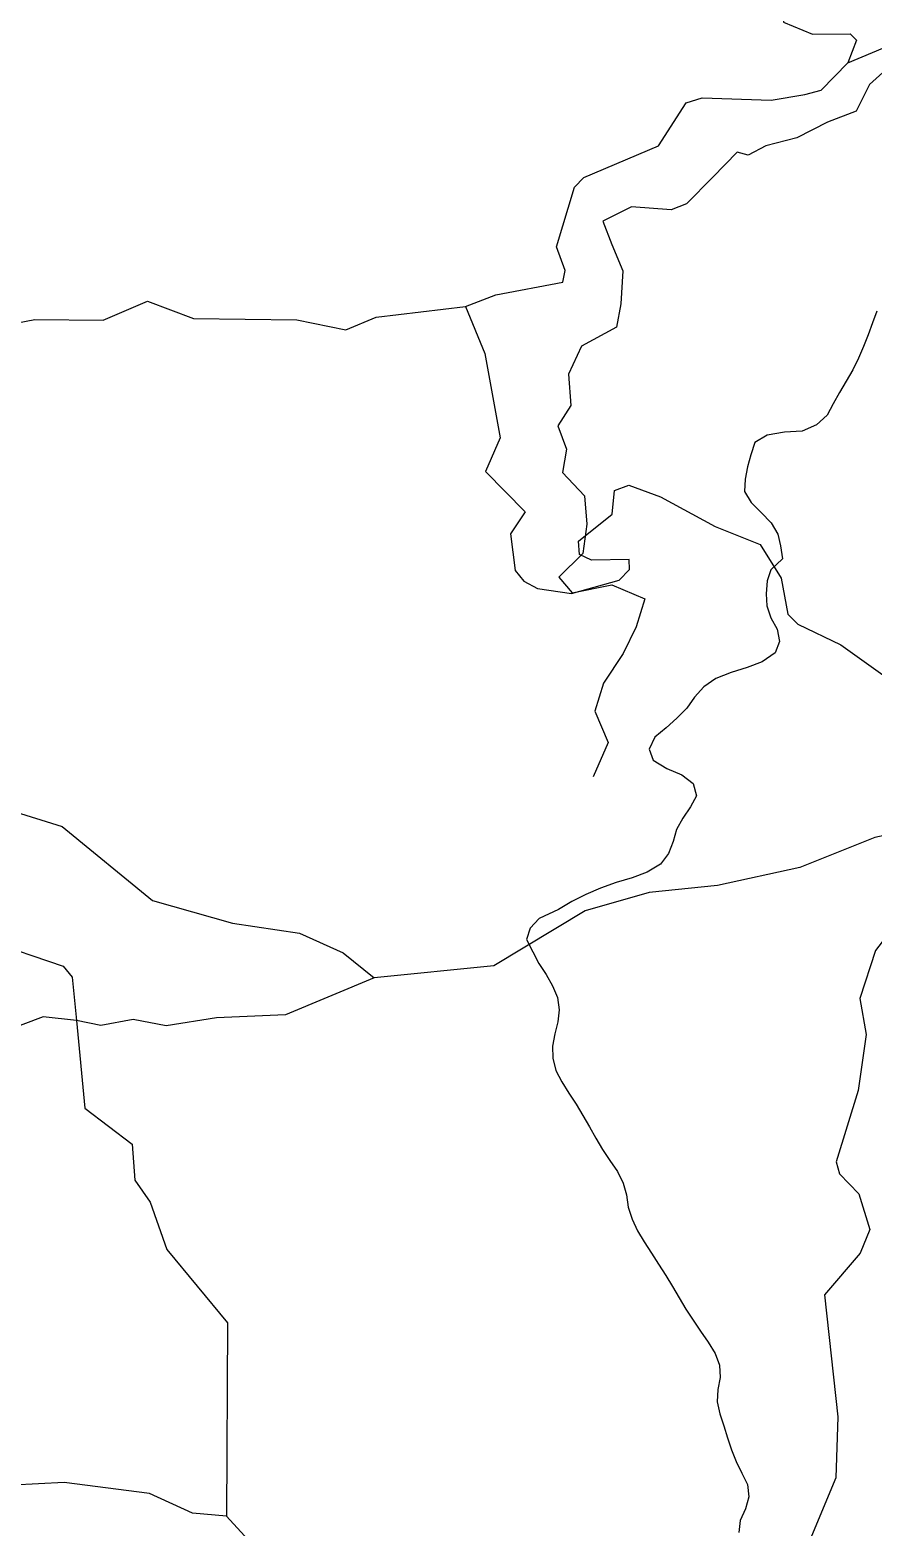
# Model space of a CAD drawing. Header units: metres. Extents: x 13.21 to 19.52, y 42.14 to 46.62.
# Drawn here: x 13.7595 to 13.8834, y 45.0381 to 45.2582 of the extents above; entities that cross this region are included whole.
import ezdxf

# ---------------------------------------------------------------- set-up
doc = ezdxf.new("R2010")
doc.units = ezdxf.units.M
doc.header["$MEASUREMENT"] = 0
for name, color, linetype in [('CESTE', 5, 'Continuous'), ('PRUGE', 7, 'Continuous'), ('RIJEKE', 4, 'Continuous')]:
    doc.layers.add(name, color=color, linetype=linetype)

msp = doc.modelspace()

# ---------------------------------------------------------------- linework, layer by layer
at = {"layer": 'CESTE'}
msp.add_line((13.76636, 45.11255), (13.76759, 45.09964), dxfattribs=at)
for points in [[(13.82082, 45.30812), (13.82218, 45.30653), (13.82108, 45.30134), (13.82216, 45.29598), (13.8319, 45.29057), (13.8328, 45.28537), (13.84019, 45.28391), (13.8477, 45.27903), (13.85223, 45.27741), (13.85715, 45.27333), (13.86725, 45.26785), (13.86949, 45.2647), (13.87027, 45.25932), (13.87455, 45.25756), (13.88008, 45.25761), (13.88102, 45.25669), (13.87972, 45.25336)], [(13.87972, 45.25336), (13.88849, 45.25705), (13.89089, 45.25716), (13.89246, 45.25587), (13.89385, 45.24869), (13.89525, 45.24717), (13.90261, 45.24605), (13.90956, 45.24396), (13.92216, 45.24447), (13.92535, 45.24233)], [(13.82352, 45.21754), (13.82797, 45.21925), (13.83782, 45.22109), (13.83817, 45.22284), (13.8369, 45.22629), (13.83953, 45.23508), (13.84093, 45.23649), (13.85191, 45.24113), (13.85596, 45.24745), (13.85833, 45.24821), (13.86848, 45.24788), (13.87341, 45.24868), (13.8758, 45.24935), (13.87972, 45.25336)], [(13.74794, 45.21329), (13.7602, 45.2156), (13.77028, 45.21553), (13.77678, 45.21831), (13.78353, 45.21576), (13.79874, 45.21555), (13.80595, 45.21411), (13.81039, 45.21595), (13.82352, 45.21754)], [(13.82352, 45.21754), (13.82639, 45.21063), (13.82864, 45.1982), (13.82646, 45.19326), (13.83231, 45.18733), (13.83013, 45.18409), (13.83081, 45.1787), (13.83209, 45.17717), (13.83411, 45.17609), (13.83913, 45.17532), (13.84612, 45.17731), (13.84766, 45.17884), (13.84758, 45.18031), (13.84206, 45.18024), (13.84029, 45.18105), (13.84016, 45.18302), (13.84507, 45.18699), (13.84545, 45.19049), (13.84756, 45.19126), (13.85219, 45.18956), (13.86024, 45.18516), (13.86683, 45.18256), (13.86991, 45.17761), (13.87092, 45.17229), (13.8724, 45.1708), (13.8787, 45.16777), (13.89124, 45.15884)], [(13.73703, 45.15345), (13.74194, 45.14935), (13.74804, 45.14611), (13.76426, 45.14107), (13.77751, 45.1302), (13.78927, 45.12687), (13.79912, 45.12539), (13.80553, 45.12248), (13.81012, 45.11885)], [(13.89951, 45.14494), (13.89099, 45.14101), (13.8837, 45.13945), (13.8727, 45.13504), (13.86056, 45.13241), (13.85052, 45.13136), (13.84113, 45.1287), (13.82769, 45.1206), (13.81012, 45.11885)], [(13.90114, 45.14465), (13.89837, 45.13963), (13.88982, 45.13071), (13.8838, 45.12283), (13.88151, 45.11581), (13.88245, 45.11048), (13.88123, 45.10228)], [(13.72299, 45.14241), (13.72637, 45.13984), (13.73315, 45.13733), (13.73823, 45.13336), (13.74932, 45.12902), (13.7531, 45.12434), (13.7644, 45.12052), (13.76569, 45.11892), (13.76636, 45.11255)], [(13.81012, 45.11885), (13.79705, 45.11339), (13.78692, 45.11295), (13.77951, 45.11176), (13.77466, 45.1127), (13.76991, 45.11183), (13.76636, 45.11255)], [(13.76636, 45.11255), (13.76143, 45.11308), (13.75242, 45.10973), (13.7499, 45.10964), (13.74232, 45.11037), (13.73478, 45.10971), (13.72464, 45.11009), (13.71481, 45.11167), (13.70978, 45.11148), (13.69326, 45.10681), (13.68336, 45.10508), (13.67146, 45.09732)], [(13.88123, 45.10228), (13.87803, 45.09179), (13.87852, 45.09001), (13.88134, 45.08706), (13.88296, 45.0818), (13.88156, 45.07835), (13.87632, 45.07221), (13.87828, 45.0543), (13.87797, 45.04533), (13.87441, 45.03673), (13.87294, 45.0278), (13.86832, 45.01569), (13.87236, 45.00346), (13.86969, 44.9821), (13.8628, 44.97455), (13.85767, 44.96602)], [(13.76759, 45.09964), (13.77452, 45.09436), (13.77494, 45.08907), (13.77719, 45.08586), (13.77965, 45.07888), (13.78853, 45.06808), (13.7884, 45.03969)], [(13.7884, 45.03969), (13.78341, 45.04011), (13.77708, 45.04301), (13.76456, 45.04463), (13.75699, 45.04424), (13.75203, 45.0449), (13.73798, 45.05254), (13.71806, 45.05466), (13.70272, 45.06101), (13.69972, 45.06386), (13.6923, 45.0651), (13.68032, 45.07438), (13.67252, 45.08369), (13.67026, 45.08408), (13.65766, 45.08246), (13.65257, 45.08371)], [(13.7884, 45.03969), (13.79805, 45.02914), (13.80403, 45.01923), (13.81247, 45.00816), (13.84314, 44.97741), (13.84503, 44.97404), (13.8445, 44.96933)]]:
    msp.add_lwpolyline(points, dxfattribs=at)
at = {"layer": 'PRUGE'}
msp.add_lwpolyline([(13.88402, 45.21685), (13.88335, 45.21512), (13.88272, 45.21338), (13.88202, 45.21165), (13.88128, 45.20993), (13.88045, 45.20823), (13.87948, 45.20657), (13.87853, 45.2049), (13.87759, 45.20323), (13.87669, 45.20153), (13.87515, 45.20011), (13.873, 45.19918), (13.87043, 45.19906), (13.86789, 45.19859), (13.86605, 45.19751), (13.86548, 45.19572), (13.86496, 45.19394), (13.86463, 45.19216), (13.86455, 45.19034), (13.86553, 45.18873), (13.86699, 45.18723), (13.86845, 45.18574), (13.86942, 45.18408), (13.86984, 45.18232), (13.87014, 45.18042), (13.86842, 45.17883), (13.86786, 45.1772), (13.86771, 45.17529), (13.86782, 45.1735), (13.86841, 45.17175), (13.86936, 45.17007), (13.86968, 45.16826), (13.86903, 45.16659), (13.86716, 45.16529), (13.86494, 45.16445), (13.86259, 45.16372), (13.86035, 45.16285), (13.85858, 45.16159), (13.85718, 45.16008), (13.85607, 45.15846), (13.85461, 45.15698), (13.85301, 45.15559), (13.85134, 45.15421), (13.85053, 45.15246), (13.8511, 45.15082), (13.85311, 45.14961), (13.85534, 45.14865), (13.85702, 45.14741), (13.85749, 45.14559), (13.85659, 45.14395), (13.85549, 45.1423), (13.85456, 45.14062), (13.85407, 45.13885), (13.85338, 45.13713), (13.85218, 45.13554), (13.85025, 45.13438), (13.84802, 45.13351), (13.84566, 45.13282), (13.84338, 45.13203), (13.8412, 45.1311), (13.83916, 45.13003), (13.83718, 45.12889), (13.83435, 45.12757), (13.83302, 45.12611), (13.83248, 45.12445), (13.83342, 45.12265), (13.8343, 45.12094), (13.83537, 45.11931), (13.83634, 45.11765), (13.83707, 45.11593), (13.83729, 45.11413), (13.83711, 45.11234), (13.83666, 45.11057), (13.83632, 45.10877), (13.83635, 45.10699), (13.83683, 45.10522), (13.83771, 45.10353), (13.83873, 45.10188), (13.83979, 45.10025), (13.84078, 45.0986), (13.84176, 45.09694), (13.8427, 45.09527), (13.84369, 45.09361), (13.84477, 45.09198), (13.84587, 45.09037), (13.84669, 45.08866), (13.84718, 45.0869), (13.84746, 45.08512), (13.84803, 45.08335), (13.84882, 45.08165), (13.84981, 45.07999), (13.85086, 45.07836), (13.85192, 45.07672), (13.85296, 45.07508), (13.85395, 45.07343), (13.85494, 45.07177), (13.85594, 45.07012), (13.857, 45.06849), (13.8581, 45.06687), (13.8592, 45.06525), (13.86024, 45.0636), (13.86086, 45.06186), (13.86096, 45.06006), (13.8606, 45.05828), (13.86055, 45.05649), (13.86092, 45.0547), (13.86149, 45.05295), (13.86206, 45.05121), (13.86263, 45.04945), (13.86331, 45.04772), (13.86415, 45.04602), (13.865, 45.04433), (13.86517, 45.04253), (13.86471, 45.04077), (13.86393, 45.03906), (13.86373, 45.03726)], dxfattribs=at)
at = {"layer": 'RIJEKE'}
msp.add_lwpolyline([(13.88935, 45.25593), (13.8829, 45.25016), (13.88096, 45.24626), (13.87674, 45.24464), (13.87222, 45.24233), (13.86767, 45.24117), (13.86508, 45.23978), (13.86345, 45.24024), (13.86345, 45.24024), (13.8599, 45.23656), (13.85603, 45.23264), (13.85377, 45.23172), (13.84791, 45.23217), (13.84791, 45.23217), (13.8437, 45.23008), (13.84504, 45.22664), (13.84667, 45.22275), (13.84637, 45.21793), (13.84574, 45.21449), (13.84057, 45.21172), (13.83865, 45.20758), (13.83901, 45.20299), (13.83708, 45.2), (13.8384, 45.19655), (13.83777, 45.19311), (13.84104, 45.18968), (13.84139, 45.18555), (13.84077, 45.18119), (13.83723, 45.17774), (13.83919, 45.17545), (13.84502, 45.17661), (13.84502, 45.17661), (13.8499, 45.17456), (13.84863, 45.17043), (13.84671, 45.16652), (13.84381, 45.16215), (13.84255, 45.15802), (13.84452, 45.15343), (13.84228, 45.14838)], dxfattribs=at)

doc.saveas('drawing.dxf')
